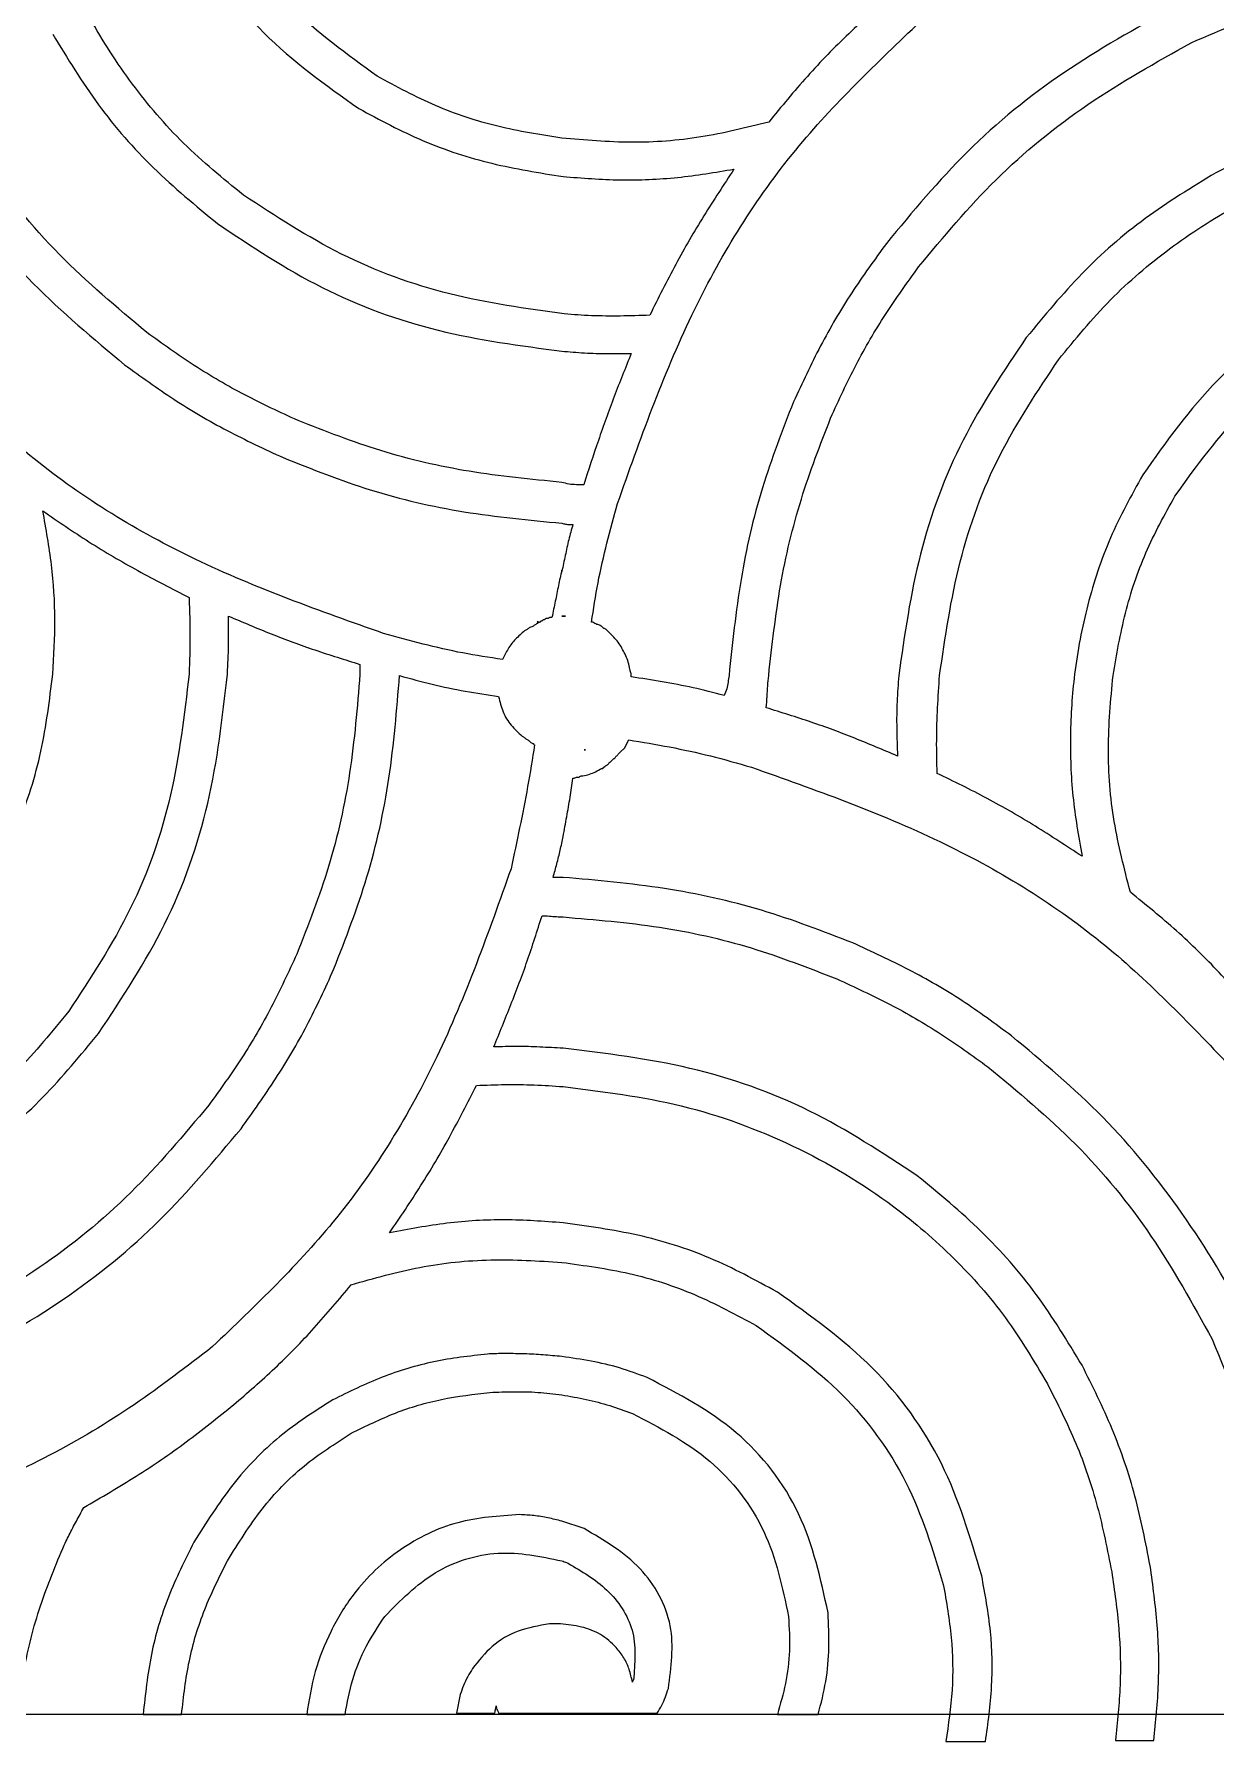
# Model space of a CAD drawing. Extents: x 0 to 371, y 0 to 260.
# Drawn here: x 44.98 to 70.22, y 0.05 to 36.57 of the extents above; entities that cross this region are included whole.
import ezdxf

# ---------------------------------------------------------------- set-up
doc = ezdxf.new("R2010")
doc.units = 0
doc.layers.add('Layer_1', color=7, linetype='CONTINUOUS')

msp = doc.modelspace()

# ---------------------------------------------------------------- linework, layer by layer
at = {"layer": 'Layer_1', "color": 7}
for points in [[(0.02646, 259.95312), (370.443122, 259.95312), (370.443122, 0.661457), (0.02646, 0.661457)], [(49.132918, 24.130001)], [(56.250313, 24.130001), (56.329894, 24.130001), (56.250313, 24.130001)], [(55.747501, 24.024065)], [(52.784374, 22.859795)], [(56.726769, 21.272295), (56.753124, 21.272295), (56.726769, 21.272295)], [(55.059688, 8.371273)], [(55.349076, 4.929623)]]:
    msp.add_lwpolyline(points, close=True, dxfattribs=at)
for points in [[(56.250313, 25.082398), (56.250313, 25.108753)], [(56.038956, 24.103646), (56.012085, 24.103646), (55.985729, 24.103646)], [(55.747501, 24.024065), (55.721146, 23.99771)], [(55.933019, 24.077291), (55.906664, 24.077291)], [(56.911771, 23.99771), (56.885416, 23.99771)], [(57.282291, 23.759481), (57.20271, 23.839063)], [(51.937914, 23.098023), (51.937914, 22.886666)], [(57.731876, 22.83344), (57.731876, 22.886666)], [(57.467293, 21.19323), (57.546874, 21.272295)], [(57.599585, 21.325521), (57.679166, 21.484168)], [(57.097289, 20.87542), (57.123644, 20.87542), (57.149999, 20.902291)], [(57.282291, 21.007712), (57.361872, 21.087293)], [(56.488541, 20.664063), (56.514896, 20.664063)], [(56.276668, 18.547396), (56.065311, 18.547396)], [(56.726769, 4.630416), (56.250313, 4.789063)], [(56.223958, 2.592815), (55.985729, 2.592815)], [(54.080936, 1.084896), (54.001354, 0.688021), (54.82146, 0.688021)], [(47.307706, 0.661666), (48.127811, 0.661666)], [(50.799999, 0.661666), (51.620104, 0.661666)], [(54.901041, 0.688021), (56.197602, 0.688021), (58.287914, 0.688021)], [(60.854166, 0.661666), (61.727497, 0.661666)], [(64.452396, 0.079273), (65.299372, 0.079273)], [(68.077497, 0.105629), (68.897602, 0.105629)]]:
    msp.add_lwpolyline(points, dxfattribs=at)
for points, knots in [([(49.450728, 33.125835), (49.01216, 33.483309), (48.141426, 34.193042), (47.048318, 35.48071), (46.180915, 36.817849), (45.535589, 38.183904), (45.073139, 39.53382), (44.887157, 40.465293), (44.794164, 40.931043)], [0, 0, 0, 0, 1.694336, 3.363942, 5.041931, 6.462934, 7.88643, 9.310004, 9.310004, 9.310004, 9.310004]), ([(47.545418, 41.036979), (47.787487, 40.219861), (48.269826, 38.591698), (49.809843, 36.475022), (51.204555, 35.48129), (51.911043, 34.977918)], [0, 0, 0, 0, 2.544261, 5.069616, 7.661989, 7.661989, 7.661989, 7.661989]), ([(52.307918, 35.665731), (51.666188, 36.129403), (50.398778, 37.04515), (48.992581, 38.972562), (48.539725, 40.453548), (48.312813, 41.195626)], [0, 0, 0, 0, 2.366487, 4.673792, 6.990994, 6.990994, 6.990994, 6.990994]), ([(69.691352, 36.380416), (70.361972, 36.667458), (71.736632, 37.255848), (73.980829, 37.739263), (75.530514, 37.82412), (76.31627, 37.867147)], [0, 0, 0, 0, 2.184858, 4.4786, 6.837881, 6.837881, 6.837881, 6.837881]), ([(63.314997, 37.411878), (63.000104, 37.13755), (62.365542, 36.584734), (61.481276, 35.6731), (60.940466, 35.016412), (60.669164, 34.686979)], [0, 0, 0, 0, 1.252549, 2.524089, 3.804093, 3.804093, 3.804093, 3.804093]), ([(69.294477, 37.12094), (68.507169, 36.683778), (66.944551, 35.816117), (64.866418, 34.123479), (63.741304, 32.767216), (63.182706, 32.093856)], [0, 0, 0, 0, 2.69884, 5.356551, 7.977118, 7.977118, 7.977118, 7.977118]), ([(45.376041, 36.565418), (45.687385, 36.052822), (46.308973, 35.029443), (47.502442, 33.666968), (48.42917, 32.901851), (48.895206, 32.517086)], [0, 0, 0, 0, 1.797007, 3.587655, 5.399073, 5.399073, 5.399073, 5.399073]), ([(57.440938, 26.537606), (57.922969, 27.898107), (58.856097, 30.531796), (60.991627, 34.050772), (62.893843, 35.868154), (63.817293, 36.75042)], [0, 0, 0, 0, 4.325799, 8.373986, 12.193383, 12.193383, 12.193383, 12.193383]), ([(63.870519, 31.591045), (64.403032, 32.231245), (65.476906, 33.522283), (67.458567, 35.130314), (68.944026, 35.961999), (69.691352, 36.380416)], [0, 0, 0, 0, 2.494116, 5.029675, 7.596818, 7.596818, 7.596818, 7.596818]), ([(47.386771, 30.189063), (46.747282, 30.726188), (45.460887, 31.806667), (43.847366, 33.78209), (43.016096, 35.26427), (42.597916, 36.009896)], [0, 0, 0, 0, 2.50184, 5.032695, 7.594725, 7.594725, 7.594725, 7.594725]), ([(41.883748, 35.613021), (42.322727, 34.825479), (43.194121, 33.262174), (44.892354, 31.19034), (46.242243, 30.060733), (46.910831, 29.501249)], [0, 0, 0, 0, 2.701851, 5.363294, 7.97507, 7.97507, 7.97507, 7.97507]), ([(56.250313, 34.342815), (55.791417, 34.415351), (54.871224, 34.560803), (53.538103, 35.002933), (52.717376, 35.445123), (52.307918, 35.665731)], [0, 0, 0, 0, 1.392508, 2.792299, 4.185934, 4.185934, 4.185934, 4.185934]), ([(74.506563, 35.057499), (74.008203, 34.962391), (73.013943, 34.772645), (71.569413, 34.290591), (70.670036, 33.831666), (70.220519, 33.602291)], [0, 0, 0, 0, 1.521205, 3.0349, 4.547437, 4.547437, 4.547437, 4.547437]), ([(51.911043, 34.977918), (52.364208, 34.734356), (53.27147, 34.246732), (54.749287, 33.76621), (55.767368, 33.603904), (56.276668, 33.52271)], [0, 0, 0, 0, 1.541296, 3.085767, 4.63181, 4.63181, 4.63181, 4.63181]), ([(60.669164, 34.686979), (60.188025, 34.566951), (59.226002, 34.326958), (57.734049, 34.216055), (56.745343, 34.300523), (56.250313, 34.342815)], [0, 0, 0, 0, 1.485912, 2.971037, 4.460237, 4.460237, 4.460237, 4.460237]), ([(66.860001, 29.60667), (67.217476, 30.045237), (67.927209, 30.91597), (69.214872, 32.009087), (70.552046, 32.876467), (71.918083, 33.521915), (73.267957, 33.984669), (74.199456, 34.170722), (74.665209, 34.263749)], [0, 0, 0, 0, 1.694336, 3.363942, 5.041931, 6.462991, 7.886567, 9.31017, 9.31017, 9.31017, 9.31017]), ([(56.276668, 33.52271), (56.683999, 33.490974), (57.498378, 33.427525), (58.723946, 33.479904), (59.527389, 33.614316), (59.928124, 33.681356)], [0, 0, 0, 0, 1.225051, 2.449256, 3.667467, 3.667467, 3.667467, 3.667467]), ([(59.928124, 33.681356), (59.710797, 33.350791), (59.273649, 32.685868), (58.668788, 31.645885), (58.309696, 30.92356), (58.128751, 30.559583)], [0, 0, 0, 0, 1.186723, 2.387057, 3.606243, 3.606243, 3.606243, 3.606243]), ([(70.220519, 33.602291), (69.707923, 33.290947), (68.684544, 32.669359), (67.322069, 31.47589), (66.556952, 30.549162), (66.172188, 30.083126)], [0, 0, 0, 0, 1.797007, 3.587655, 5.399073, 5.399073, 5.399073, 5.399073]), ([(56.303539, 30.585938), (55.482046, 30.699997), (53.8458, 30.927179), (51.505672, 31.782145), (50.133768, 32.679207), (49.450728, 33.125835)], [0, 0, 0, 0, 2.484287, 4.94819, 7.391259, 7.391259, 7.391259, 7.391259]), ([(48.895206, 32.517086), (49.623641, 32.031669), (51.086051, 31.057143), (53.602751, 30.141462), (55.363405, 29.909191), (56.250313, 29.792188)], [0, 0, 0, 0, 2.619823, 5.259568, 7.939077, 7.939077, 7.939077, 7.939077]), ([(63.182706, 32.093856), (62.931137, 31.746222), (62.421919, 31.04255), (61.757035, 29.909324), (61.385049, 29.109149), (61.198331, 28.707499)], [0, 0, 0, 0, 1.286898, 2.604908, 3.933251, 3.933251, 3.933251, 3.933251]), ([(61.992081, 28.363335), (62.167965, 28.74523), (62.517858, 29.50495), (63.147041, 30.585237), (63.63023, 31.256985), (63.870519, 31.591045)], [0, 0, 0, 0, 1.260923, 2.508409, 3.742495, 3.742495, 3.742495, 3.742495]), ([(74.718436, 31.511979), (73.899658, 31.269725), (72.268419, 30.787085), (70.145088, 29.252703), (69.158145, 27.853479), (68.659374, 27.146354)], [0, 0, 0, 0, 2.549794, 5.079918, 7.664968, 7.664968, 7.664968, 7.664968]), ([(69.347188, 26.696253), (69.810865, 27.338017), (70.726632, 28.605507), (72.653963, 30.011982), (74.134997, 30.464924), (74.877082, 30.691874)], [0, 0, 0, 0, 2.366591, 4.674042, 6.99129, 6.99129, 6.99129, 6.99129]), ([(58.128751, 30.559583), (57.918144, 30.552636), (57.502898, 30.538939), (56.893616, 30.542536), (56.496453, 30.571748), (56.303539, 30.585938)], [0, 0, 0, 0, 0.632173, 1.246434, 1.826603, 1.826603, 1.826603, 1.826603]), ([(52.44021, 23.759481), (51.079709, 24.241513), (48.44602, 25.17464), (44.927044, 27.310171), (43.109662, 29.212387), (42.227396, 30.135837)], [0, 0, 0, 0, 4.325799, 8.373986, 12.193383, 12.193383, 12.193383, 12.193383]), ([(50.614997, 28.310624), (50.233062, 28.486514), (49.473231, 28.836432), (48.392733, 29.465549), (47.720873, 29.948768), (47.386771, 30.189063)], [0, 0, 0, 0, 1.261043, 2.508744, 3.74294, 3.74294, 3.74294, 3.74294]), ([(66.172188, 30.083126), (65.693492, 29.369629), (64.730356, 27.934071), (63.818685, 25.46285), (63.571637, 23.731334), (63.447289, 22.859795)], [0, 0, 0, 0, 2.57145, 5.173763, 7.81106, 7.81106, 7.81106, 7.81106]), ([(56.250313, 29.792188), (56.411561, 29.777913), (56.737544, 29.749056), (57.232115, 29.739447), (57.564654, 29.739124), (57.731876, 29.738962)], [0, 0, 0, 0, 0.485499, 0.981492, 1.483198, 1.483198, 1.483198, 1.483198]), ([(57.731876, 29.738962), (57.608567, 29.43359), (57.361255, 28.821131), (57.026287, 27.884688), (56.820338, 27.252406), (56.71695, 26.934997)], [0, 0, 0, 0, 0.987907, 1.981362, 2.982816, 2.982816, 2.982816, 2.982816]), ([(64.320104, 22.859795), (64.438931, 23.675882), (64.674381, 25.292919), (65.519018, 27.601838), (66.41478, 28.941043), (66.860001, 29.60667)], [0, 0, 0, 0, 2.47089, 4.895949, 7.292382, 7.292382, 7.292382, 7.292382]), ([(46.910831, 29.501249), (47.258465, 29.249681), (47.962137, 28.740463), (49.095363, 28.075578), (49.895538, 27.703593), (50.297188, 27.516874)], [0, 0, 0, 0, 1.286898, 2.604908, 3.933251, 3.933251, 3.933251, 3.933251]), ([(61.198331, 28.707499), (60.962723, 28.099225), (60.484925, 26.865684), (60.035224, 24.897503), (59.893863, 23.545376), (59.822188, 22.859795)], [0, 0, 0, 0, 1.955124, 3.964862, 6.031996, 6.031996, 6.031996, 6.031996]), ([(56.250313, 26.987708), (55.588928, 27.052356), (54.283161, 27.17999), (52.38641, 27.617488), (51.199121, 28.082062), (50.614997, 28.310624)], [0, 0, 0, 0, 1.992577, 3.933933, 5.813998, 5.813998, 5.813998, 5.813998]), ([(60.669164, 22.859795), (60.740881, 23.503917), (60.882595, 24.776716), (61.321265, 26.626763), (61.770673, 27.790167), (61.992081, 28.363335)], [0, 0, 0, 0, 1.943386, 3.84017, 5.682105, 5.682105, 5.682105, 5.682105]), ([(50.297188, 27.516874), (50.912181, 27.272205), (52.164696, 26.773902), (54.170163, 26.312638), (55.551583, 26.180973), (56.250313, 26.114376)], [0, 0, 0, 0, 1.983662, 4.039989, 6.144625, 6.144625, 6.144625, 6.144625]), ([(68.659374, 27.146354), (68.415285, 26.704477), (67.927801, 25.821979), (67.455654, 24.378552), (67.183776, 22.958975), (67.094443, 21.585465), (67.138645, 20.279629), (67.288171, 19.424069), (67.362813, 18.996982)], [0, 0, 0, 0, 1.511541, 3.018784, 4.532059, 5.837462, 7.141022, 8.440365, 8.440365, 8.440365, 8.440365]), ([(56.71695, 26.934997), (56.665131, 26.935166), (56.561278, 26.935503), (56.40374, 26.946069), (56.301843, 26.973723), (56.250313, 26.987708)], [0, 0, 0, 0, 0.155546, 0.311738, 0.471538, 0.471538, 0.471538, 0.471538]), ([(68.024271, 22.859795), (68.101969, 23.307378), (68.257294, 24.202127), (68.690765, 25.501682), (69.128353, 26.298013), (69.347188, 26.696253)], [0, 0, 0, 0, 1.361992, 2.72271, 4.08394, 4.08394, 4.08394, 4.08394]), ([(45.376041, 22.886666), (45.398993, 23.276509), (45.444923, 24.056642), (45.37076, 25.228106), (45.23293, 25.995911), (45.164168, 26.37896)], [0, 0, 0, 0, 1.170859, 2.343057, 3.510053, 3.510053, 3.510053, 3.510053]), ([(45.164168, 26.37896), (45.490096, 26.153992), (46.148742, 25.699371), (47.195866, 25.088176), (47.92085, 24.715045), (48.286458, 24.526876)], [0, 0, 0, 0, 1.187757, 2.400252, 3.633774, 3.633774, 3.633774, 3.633774]), ([(56.885416, 23.99771), (56.927705, 24.280616), (57.012779, 24.849747), (57.209874, 25.695219), (57.363668, 26.255903), (57.440938, 26.537606)], [0, 0, 0, 0, 0.857836, 1.725739, 2.602112, 2.602112, 2.602112, 2.602112]), ([(56.250313, 26.114376), (56.27662, 26.107269), (56.328644, 26.093215), (56.409079, 26.088168), (56.462088, 26.08807), (56.488541, 26.088021)], [0, 0, 0, 0, 0.081549, 0.161265, 0.240673, 0.240673, 0.240673, 0.240673]), ([(56.488541, 26.088021), (56.456495, 25.97997), (56.391721, 25.761566), (56.324449, 25.42331), (56.275159, 25.196654), (56.250313, 25.082398)], [0, 0, 0, 0, 0.337921, 0.683047, 1.033869, 1.033869, 1.033869, 1.033869]), ([(56.250313, 25.108753), (56.225379, 25.000499), (56.174747, 24.780669), (56.112702, 24.443885), (56.063703, 24.217821), (56.038956, 24.103646)], [0, 0, 0, 0, 0.333227, 0.676674, 1.027139, 1.027139, 1.027139, 1.027139]), ([(48.286458, 24.526876), (48.293503, 24.342044), (48.307515, 23.974447), (48.307782, 23.42733), (48.293516, 23.065619), (48.286458, 22.886666)], [0, 0, 0, 0, 0.554872, 1.103538, 1.64078, 1.64078, 1.64078, 1.64078]), ([(49.106563, 22.886666), (49.113685, 23.021521), (49.12813, 23.295008), (49.132715, 23.70967), (49.13285, 23.989239), (49.132918, 24.130001)], [0, 0, 0, 0, 0.405088, 0.821518, 1.243819, 1.243819, 1.243819, 1.243819]), ([(49.132918, 24.130001), (49.435049, 24.001058), (50.042099, 23.741982), (50.977924, 23.396788), (51.616197, 23.198147), (51.937914, 23.098023)], [0, 0, 0, 0, 0.985399, 1.979893, 2.990599, 2.990599, 2.990599, 2.990599]), ([(55.985729, 24.103646), (55.979654, 24.096986), (55.97015, 24.086565), (55.95151, 24.076291), (55.939675, 24.076931), (55.933019, 24.077291)], [0, 0, 0, 0, 0.026976, 0.042203, 0.061771, 0.061771, 0.061771, 0.061771]), ([(54.980622, 23.20396), (54.697673, 23.246252), (54.128417, 23.331337), (53.282766, 23.5284), (52.721957, 23.682209), (52.44021, 23.759481)], [0, 0, 0, 0, 0.857968, 1.726114, 2.602615, 2.602615, 2.602615, 2.602615]), ([(55.456563, 23.812708), (55.389688, 23.756501), (55.256558, 23.644608), (55.096706, 23.436298), (55.01934, 23.281452), (54.980622, 23.20396)], [0, 0, 0, 0, 0.261539, 0.520655, 0.780236, 0.780236, 0.780236, 0.780236]), ([(55.906664, 24.077291), (55.900479, 24.070733), (55.890752, 24.060417), (55.872471, 24.048776), (55.84909, 24.054919), (55.837874, 24.032887), (55.820044, 24.022087), (55.795892, 24.030336), (55.798261, 24.003982), (55.783569, 23.998677), (55.769886, 23.997369), (55.753741, 23.993441), (55.741916, 23.975126), (55.715616, 23.973042), (55.697247, 23.949607), (55.666371, 23.939135), (55.641271, 23.916018), (55.608665, 23.896189), (55.569538, 23.887391), (55.537041, 23.867379), (55.511523, 23.844815), (55.481278, 23.833191), (55.465067, 23.819756), (55.456563, 23.812708)], [0, 0, 0, 0, 0.027165, 0.042726, 0.062435, 0.08941, 0.104638, 0.124206, 0.144014, 0.158415, 0.165314, 0.186146, 0.204944, 0.225775, 0.258685, 0.288426, 0.321336, 0.359986, 0.40153, 0.44018, 0.473118, 0.502965, 0.535902, 0.535902, 0.535902, 0.535902]), ([(55.721146, 23.99771), (55.727722, 23.996751), (55.7377, 23.995296), (55.749915, 24.007511), (55.74846, 24.017489), (55.747501, 24.024065)], [0, 0, 0, 0, 0.018616, 0.028247, 0.046864, 0.046864, 0.046864, 0.046864]), ([(57.044063, 23.944999), (57.02837, 23.946502), (56.997673, 23.94944), (56.955464, 23.973842), (56.927108, 23.989332), (56.911771, 23.99771)], [0, 0, 0, 0, 0.046711, 0.09137, 0.143979, 0.143979, 0.143979, 0.143979]), ([(57.20271, 23.839063), (57.200138, 23.841351), (57.191791, 23.848779), (57.175575, 23.861418), (57.143961, 23.862333), (57.123027, 23.895444), (57.086924, 23.920846), (57.059288, 23.93642), (57.044063, 23.944999)], [0, 0, 0, 0, 0.010359, 0.033624, 0.059951, 0.098124, 0.14077, 0.193089, 0.193089, 0.193089, 0.193089]), ([(57.546874, 23.415833), (57.525688, 23.458384), (57.482809, 23.544504), (57.386388, 23.654839), (57.317264, 23.724325), (57.282291, 23.759481)], [0, 0, 0, 0, 0.142034, 0.287469, 0.436404, 0.436404, 0.436404, 0.436404]), ([(57.731876, 22.886666), (57.729981, 22.897837), (57.725794, 22.922521), (57.711574, 22.956225), (57.699022, 23.032073), (57.67425, 23.142094), (57.620549, 23.284698), (57.571533, 23.371943), (57.546874, 23.415833)], [0, 0, 0, 0, 0.033906, 0.074918, 0.108824, 0.263901, 0.412943, 0.563821, 0.563821, 0.563821, 0.563821]), ([(43.894478, 18.176876), (44.15368, 18.664975), (44.672083, 19.641169), (45.170919, 21.236172), (45.307553, 22.335588), (45.376041, 22.886666)], [0, 0, 0, 0, 1.655747, 3.311482, 4.975489, 4.975489, 4.975489, 4.975489]), ([(48.286458, 22.886666), (48.186652, 22.021898), (47.988172, 20.302165), (47.128732, 17.836161), (46.188156, 16.402806), (45.720206, 15.68969)], [0, 0, 0, 0, 2.60739, 5.185225, 7.737564, 7.737564, 7.737564, 7.737564]), ([(46.354793, 15.213749), (46.856193, 15.972695), (47.863982, 17.498138), (48.793558, 20.126031), (49.001775, 21.962465), (49.106563, 22.886666)], [0, 0, 0, 0, 2.722229, 5.471544, 8.256933, 8.256933, 8.256933, 8.256933]), ([(51.937914, 22.886666), (51.880405, 22.183771), (51.767059, 20.798417), (51.323506, 18.7829), (50.830815, 17.52586), (50.588126, 16.90667)], [0, 0, 0, 0, 2.114592, 4.167705, 6.160756, 6.160756, 6.160756, 6.160756]), ([(51.381876, 16.589376), (51.633504, 17.23944), (52.145228, 18.561444), (52.607032, 20.674103), (52.724825, 22.125865), (52.784374, 22.859795)], [0, 0, 0, 0, 2.089101, 4.248504, 6.456336, 6.456336, 6.456336, 6.456336]), ([(52.784374, 22.859795), (53.015537, 22.794382), (53.47848, 22.663381), (54.187005, 22.521678), (54.662979, 22.447373), (54.901041, 22.41021)], [0, 0, 0, 0, 0.720478, 1.442882, 2.165737, 2.165737, 2.165737, 2.165737]), ([(59.716251, 22.436565), (59.496355, 22.4931), (59.058985, 22.605547), (58.394677, 22.726836), (57.952471, 22.79796), (57.731876, 22.83344)], [0, 0, 0, 0, 0.680934, 1.354363, 2.024705, 2.024705, 2.024705, 2.024705]), ([(59.822188, 22.859795), (59.814814, 22.813523), (59.799711, 22.718752), (59.780159, 22.572618), (59.737684, 22.482192), (59.716251, 22.436565)], [0, 0, 0, 0, 0.140789, 0.288353, 0.43865, 0.43865, 0.43865, 0.43865]), ([(60.615938, 22.171981), (60.623149, 22.250974), (60.63738, 22.406866), (60.647105, 22.636725), (60.661934, 22.786685), (60.669164, 22.859795)], [0, 0, 0, 0, 0.237934, 0.469565, 0.689925, 0.689925, 0.689925, 0.689925]), ([(63.447289, 22.859795), (63.433062, 22.674038), (63.404339, 22.298993), (63.399789, 21.724835), (63.413449, 21.33758), (63.420418, 21.140003)], [0, 0, 0, 0, 0.558769, 1.128157, 1.721251, 1.721251, 1.721251, 1.721251]), ([(64.267394, 20.769999), (64.261996, 21.00547), (64.251288, 21.472529), (64.272546, 22.169708), (64.304288, 22.630289), (64.320104, 22.859795)], [0, 0, 0, 0, 0.706497, 1.401348, 2.091483, 2.091483, 2.091483, 2.091483]), ([(68.394791, 18.229587), (68.266013, 18.730686), (68.00781, 19.735406), (67.881411, 21.299798), (67.976552, 22.338715), (68.024271, 22.859795)], [0, 0, 0, 0, 1.550462, 3.108724, 4.676749, 4.676749, 4.676749, 4.676749]), ([(54.901041, 22.41021), (54.926977, 22.299742), (54.97831, 22.081101), (55.15668, 21.789293), (55.321231, 21.639141), (55.403852, 21.563749)], [0, 0, 0, 0, 0.338897, 0.670753, 1.005416, 1.005416, 1.005416, 1.005416]), ([(63.420418, 21.140003), (63.11833, 21.268942), (62.5114, 21.527996), (61.575766, 21.87324), (60.937612, 22.071862), (60.615938, 22.171981)], [0, 0, 0, 0, 0.985276, 1.979536, 2.990115, 2.990115, 2.990115, 2.990115]), ([(55.403852, 21.563749), (55.421837, 21.553143), (55.45876, 21.531367), (55.507003, 21.489422), (55.557396, 21.465178), (55.588589, 21.433643), (55.609277, 21.407886), (55.642923, 21.412747), (55.642575, 21.394923), (55.649747, 21.381806), (55.661583, 21.379542), (55.668436, 21.378231)], [0, 0, 0, 0, 0.062524, 0.128366, 0.19089, 0.227716, 0.260811, 0.28848, 0.295379, 0.309781, 0.329588, 0.329588, 0.329588, 0.329588]), ([(55.668436, 21.378231), (55.62105, 21.080638), (55.526666, 20.487887), (55.350801, 19.607251), (55.227271, 19.023642), (55.165624, 18.732398)], [0, 0, 0, 0, 0.903942, 1.80049, 2.693602, 2.693602, 2.693602, 2.693602]), ([(57.361872, 21.087293), (57.368975, 21.089157), (57.384106, 21.093128), (57.396345, 21.117024), (57.408674, 21.141916), (57.437582, 21.145082), (57.447993, 21.171428), (57.460264, 21.185289), (57.467293, 21.19323)], [0, 0, 0, 0, 0.021039, 0.044824, 0.076893, 0.097982, 0.121971, 0.154147, 0.154147, 0.154147, 0.154147]), ([(57.546874, 21.272295), (57.554884, 21.279263), (57.568856, 21.291417), (57.593944, 21.303023), (57.597783, 21.318335), (57.599585, 21.325521)], [0, 0, 0, 0, 0.032151, 0.056079, 0.077242, 0.077242, 0.077242, 0.077242]), ([(57.679166, 21.484168), (57.970664, 21.436408), (58.556271, 21.34046), (59.431525, 21.149585), (60.008401, 20.985065), (60.298644, 20.902291)], [0, 0, 0, 0, 0.886088, 1.780116, 2.6854, 2.6854, 2.6854, 2.6854]), ([(56.514896, 20.664063), (56.525708, 20.671018), (56.5478, 20.685231), (56.584761, 20.691965), (56.622612, 20.684266), (56.644292, 20.711723), (56.673723, 20.716607), (56.740879, 20.715894), (56.842046, 20.749628), (56.974646, 20.802712), (57.055667, 20.850744), (57.097289, 20.87542)], [0, 0, 0, 0, 0.038178, 0.078011, 0.11137, 0.143751, 0.171168, 0.197697, 0.345998, 0.48302, 0.627776, 0.627776, 0.627776, 0.627776]), ([(57.149999, 20.902291), (57.16112, 20.911221), (57.184601, 20.930074), (57.21908, 20.955159), (57.257676, 20.971189), (57.258939, 21.000522), (57.273024, 21.006775), (57.280024, 21.007482), (57.282291, 21.007712)], [0, 0, 0, 0, 0.042517, 0.089766, 0.132283, 0.152091, 0.166492, 0.173391, 0.173391, 0.173391, 0.173391]), ([(60.298644, 20.902291), (61.659152, 20.420225), (64.292884, 19.48702), (67.81179, 17.351202), (69.629187, 15.448905), (70.511457, 14.52542)], [0, 0, 0, 0, 4.325848, 8.374167, 12.193656, 12.193656, 12.193656, 12.193656]), ([(56.065311, 18.547396), (56.091679, 18.644309), (56.14428, 18.837633), (56.218187, 19.127881), (56.286259, 19.463343), (56.354836, 19.840395), (56.429387, 20.254422), (56.469038, 20.529008), (56.488541, 20.664063)], [0, 0, 0, 0, 0.301317, 0.601076, 0.898296, 1.327952, 1.750856, 2.160193, 2.160193, 2.160193, 2.160193]), ([(67.362813, 18.996982), (67.032608, 19.214047), (66.370631, 19.649209), (65.340197, 20.247142), (64.625311, 20.595559), (64.267394, 20.769999)], [0, 0, 0, 0, 1.185405, 2.376435, 3.570634, 3.570634, 3.570634, 3.570634]), ([(55.165624, 18.732398), (54.683593, 17.371898), (53.750465, 14.738208), (51.614935, 11.219233), (49.712719, 9.401851), (48.789269, 8.519585)], [0, 0, 0, 0, 4.325799, 8.373986, 12.193383, 12.193383, 12.193383, 12.193383]), ([(62.468021, 17.144898), (61.822795, 17.394631), (60.51574, 17.900522), (58.429108, 18.35431), (56.999718, 18.482534), (56.276668, 18.547396)], [0, 0, 0, 0, 2.073356, 4.200062, 6.377077, 6.377077, 6.377077, 6.377077]), ([(71.120205, 15.583753), (70.847665, 15.898463), (70.298483, 16.532617), (69.391565, 17.422713), (68.728915, 17.959118), (68.394791, 18.229587)], [0, 0, 0, 0, 1.248722, 2.516229, 3.805333, 3.805333, 3.805333, 3.805333]), ([(54.795104, 14.922295), (54.918776, 15.224969), (55.168086, 15.835133), (55.523482, 16.766735), (55.725347, 17.405413), (55.827083, 17.727291)], [0, 0, 0, 0, 0.980933, 1.977476, 2.989993, 2.989993, 2.989993, 2.989993]), ([(55.827083, 17.727291), (55.879701, 17.725684), (55.983096, 17.722526), (56.132453, 17.705914), (56.229939, 17.7022), (56.276668, 17.70042)], [0, 0, 0, 0, 0.15787, 0.310212, 0.450463, 0.450463, 0.450463, 0.450463]), ([(56.276668, 17.70042), (56.964194, 17.642827), (58.320531, 17.529209), (60.29069, 17.093029), (61.520294, 16.613222), (62.124372, 16.377503)], [0, 0, 0, 0, 2.068676, 4.081042, 6.024413, 6.024413, 6.024413, 6.024413]), ([(50.588126, 16.90667), (50.412242, 16.524775), (50.062349, 15.765055), (49.433166, 14.684767), (48.949977, 14.01302), (48.709688, 13.67896)], [0, 0, 0, 0, 1.260923, 2.508409, 3.742495, 3.742495, 3.742495, 3.742495]), ([(65.854894, 15.160523), (65.50797, 15.417133), (64.808363, 15.93461), (63.669229, 16.591327), (62.869499, 16.959879), (62.468021, 17.144898)], [0, 0, 0, 0, 1.293785, 2.609043, 3.934954, 3.934954, 3.934954, 3.934954]), ([(49.397501, 13.176148), (49.648557, 13.528406), (50.154846, 14.238781), (50.826478, 15.37694), (51.195776, 16.18312), (51.381876, 16.589376)], [0, 0, 0, 0, 1.297443, 2.616471, 3.956386, 3.956386, 3.956386, 3.956386]), ([(62.124372, 16.377503), (62.506267, 16.201619), (63.265988, 15.851726), (64.346275, 15.222543), (65.018022, 14.739354), (65.352083, 14.499065)], [0, 0, 0, 0, 1.260923, 2.508409, 3.742495, 3.742495, 3.742495, 3.742495]), ([(45.720206, 15.68969), (45.362288, 15.251925), (44.651675, 14.382784), (43.370545, 13.277839), (42.415284, 12.698932), (41.936458, 12.408753)], [0, 0, 0, 0, 1.694336, 3.363942, 5.041931, 5.041931, 5.041931, 5.041931]), ([(42.306978, 11.694585), (42.819536, 12.005923), (43.842817, 12.627484), (45.205052, 13.821032), (45.970068, 14.747721), (46.354793, 15.213749)], [0, 0, 0, 0, 1.796894, 3.587356, 5.398685, 5.398685, 5.398685, 5.398685]), ([(72.363541, 0.105629), (72.409627, 1.158066), (72.500753, 3.239032), (71.998069, 6.275421), (70.999426, 9.022828), (69.551181, 11.389416), (67.878334, 13.473907), (66.525125, 14.601859), (65.854894, 15.160523)], [0, 0, 0, 0, 3.153614, 6.235583, 9.164242, 11.866093, 14.527536, 17.139312, 17.139312, 17.139312, 17.139312]), ([(56.276668, 14.89594), (56.111432, 14.90461), (55.783071, 14.921839), (55.288959, 14.938602), (54.960373, 14.927752), (54.795104, 14.922295)], [0, 0, 0, 0, 0.496426, 0.986509, 1.482449, 1.482449, 1.482449, 1.482449]), ([(63.844164, 12.171041), (63.093867, 12.663745), (61.585549, 13.654224), (58.99385, 14.565816), (57.185579, 14.785512), (56.276668, 14.89594)], [0, 0, 0, 0, 2.686122, 5.399896, 8.142489, 8.142489, 8.142489, 8.142489]), ([(65.352083, 14.499065), (65.993893, 13.966423), (67.287972, 12.892459), (68.904177, 10.915785), (69.727504, 9.426218), (70.140938, 8.678232)], [0, 0, 0, 0, 2.498415, 5.037545, 7.598602, 7.598602, 7.598602, 7.598602]), ([(52.572501, 10.953545), (52.796939, 11.284054), (53.248618, 11.949199), (53.866655, 13.001007), (54.237026, 13.732007), (54.424585, 14.10219)], [0, 0, 0, 0, 1.19833, 2.411627, 3.656413, 3.656413, 3.656413, 3.656413]), ([(54.424585, 14.10219), (54.629679, 14.109172), (55.041763, 14.123202), (55.659939, 14.118444), (56.07163, 14.090001), (56.276668, 14.075835)], [0, 0, 0, 0, 0.615627, 1.236946, 1.853412, 1.853412, 1.853412, 1.853412]), ([(56.276668, 14.075835), (57.125444, 13.970517), (58.814906, 13.760886), (61.214264, 12.876472), (63.16007, 11.720606), (64.646561, 10.432122), (65.767716, 9.166981), (66.337534, 8.206043), (66.622289, 7.725835)], [0, 0, 0, 0, 2.558849, 5.093307, 7.607161, 9.305942, 10.979399, 12.651044, 12.651044, 12.651044, 12.651044]), ([(48.709688, 13.67896), (48.172563, 13.039471), (47.092084, 11.753076), (45.116661, 10.139555), (43.634481, 9.308284), (42.888855, 8.890105)], [0, 0, 0, 0, 2.50184, 5.032695, 7.594725, 7.594725, 7.594725, 7.594725]), ([(43.28573, 8.149065), (44.073271, 8.588045), (45.636577, 9.459439), (47.708411, 11.157672), (48.838018, 12.507561), (49.397501, 13.176148)], [0, 0, 0, 0, 2.701851, 5.363294, 7.97507, 7.97507, 7.97507, 7.97507]), ([(67.362813, 8.12271), (67.051507, 8.635299), (66.430012, 9.658638), (65.236802, 11.021191), (64.310163, 11.786283), (63.844164, 12.171041)], [0, 0, 0, 0, 1.796934, 3.587419, 5.398736, 5.398736, 5.398736, 5.398736]), ([(56.276668, 11.165418), (55.862752, 11.195503), (55.036692, 11.255543), (53.792753, 11.180766), (52.979541, 11.029339), (52.572501, 10.953545)], [0, 0, 0, 0, 1.244141, 2.482953, 3.724407, 3.724407, 3.724407, 3.724407]), ([(60.854166, 9.683855), (60.38167, 9.941591), (59.435577, 10.457663), (57.881434, 10.943283), (56.812113, 11.091301), (56.276668, 11.165418)], [0, 0, 0, 0, 1.611896, 3.227549, 4.84795, 4.84795, 4.84795, 4.84795]), ([(51.752396, 9.842501), (52.237869, 9.980169), (53.211791, 10.256347), (54.731475, 10.413967), (55.744202, 10.350617), (56.250313, 10.318958)], [0, 0, 0, 0, 1.512074, 3.033414, 4.553238, 4.553238, 4.553238, 4.553238]), ([(56.250313, 10.318958), (56.733493, 10.253651), (57.70127, 10.122847), (59.10865, 9.670837), (59.971684, 9.203557), (60.404581, 8.96917)], [0, 0, 0, 0, 1.461122, 2.926524, 4.401329, 4.401329, 4.401329, 4.401329]), ([(49.238855, 7.27625), (49.536314, 7.533069), (50.137025, 8.05171), (50.974662, 8.912446), (51.492013, 9.531121), (51.752396, 9.842501)], [0, 0, 0, 0, 1.178583, 2.380117, 3.597619, 3.597619, 3.597619, 3.597619]), ([(65.219791, 3.624793), (64.977722, 4.441911), (64.495382, 6.070075), (62.955366, 8.18675), (61.560654, 9.180482), (60.854166, 9.683855)], [0, 0, 0, 0, 2.544261, 5.069616, 7.661989, 7.661989, 7.661989, 7.661989]), ([(60.404581, 8.96917), (61.046303, 8.505541), (62.313668, 7.5899), (63.719944, 5.662715), (64.17278, 4.18183), (64.399686, 3.439791)], [0, 0, 0, 0, 2.366403, 4.673507, 6.990583, 6.990583, 6.990583, 6.990583]), ([(48.789269, 8.519585), (48.238426, 8.094172), (47.132431, 7.240021), (45.313705, 6.154557), (44.018806, 5.58122), (43.365311, 5.291875)], [0, 0, 0, 0, 2.086879, 4.19008, 6.332929, 6.332929, 6.332929, 6.332929]), ([(70.140938, 8.678232), (70.499082, 7.811313), (71.234147, 6.032029), (71.679079, 3.105064), (71.588994, 1.113049), (71.543436, 0.105629)], [0, 0, 0, 0, 2.806753, 5.760647, 8.78302, 8.78302, 8.78302, 8.78302]), ([(54.662813, 8.360938), (54.278946, 8.317182), (53.512778, 8.229848), (52.397306, 7.892438), (51.703759, 7.552405), (51.355521, 7.38167)], [0, 0, 0, 0, 1.157468, 2.310219, 3.472746, 3.472746, 3.472746, 3.472746]), ([(55.059688, 8.371273), (55.015589, 8.370941), (54.927379, 8.370278), (54.795064, 8.366893), (54.706904, 8.362923), (54.662813, 8.360938)], [0, 0, 0, 0, 0.132299, 0.264635, 0.397042, 0.397042, 0.397042, 0.397042]), ([(56.250313, 8.307712), (56.118087, 8.319936), (55.853925, 8.344358), (55.456834, 8.367325), (55.192009, 8.369957), (55.059688, 8.371273)], [0, 0, 0, 0, 0.398362, 0.79585, 1.192789, 1.192789, 1.192789, 1.192789]), ([(58.076041, 7.858127), (57.880384, 7.930549), (57.488932, 8.075446), (56.875268, 8.218282), (56.459526, 8.277774), (56.250313, 8.307712)], [0, 0, 0, 0, 0.625397, 1.251236, 1.885208, 1.885208, 1.885208, 1.885208]), ([(68.818021, 3.836666), (68.721259, 4.335219), (68.528171, 5.330077), (68.036266, 6.769939), (67.586896, 7.672591), (67.362813, 8.12271)], [0, 0, 0, 0, 1.522447, 3.038028, 4.545521, 4.545521, 4.545521, 4.545521]), ([(61.938854, 2.831043), (61.780449, 3.555547), (61.465235, 4.997246), (60.057955, 6.82199), (58.74192, 7.510008), (58.076041, 7.858127)], [0, 0, 0, 0, 2.206856, 4.391448, 6.628866, 6.628866, 6.628866, 6.628866]), ([(66.622289, 7.725835), (66.835767, 7.304529), (67.263062, 6.461252), (67.719856, 5.10721), (67.904859, 4.173854), (67.997916, 3.704375)], [0, 0, 0, 0, 1.415694, 2.833622, 4.268676, 4.268676, 4.268676, 4.268676]), ([(51.355521, 7.38167), (50.967177, 7.13288), (50.176651, 6.626437), (49.172715, 5.583205), (48.655798, 4.758966), (48.392394, 4.338962)], [0, 0, 0, 0, 1.380369, 2.809918, 4.295238, 4.295238, 4.295238, 4.295238]), ([(51.752396, 6.667502), (52.063403, 6.82068), (52.682165, 7.125435), (53.683214, 7.421286), (54.370027, 7.500783), (54.716039, 7.540833)], [0, 0, 0, 0, 1.038912, 2.066965, 3.110732, 3.110732, 3.110732, 3.110732]), ([(54.716039, 7.540833), (54.885802, 7.547717), (55.227247, 7.561562), (55.740559, 7.551672), (56.08073, 7.508919), (56.250313, 7.487607)], [0, 0, 0, 0, 0.509726, 1.025211, 1.537655, 1.537655, 1.537655, 1.537655]), ([(56.250313, 7.487607), (56.424285, 7.457787), (56.769133, 7.398677), (57.273937, 7.26646), (57.597843, 7.149054), (57.758747, 7.090732)], [0, 0, 0, 0, 0.529393, 1.04936, 1.562634, 1.562634, 1.562634, 1.562634]), ([(46.037499, 5.080002), (46.412945, 5.298613), (47.162487, 5.73505), (48.233317, 6.467688), (48.904772, 7.007611), (49.238855, 7.27625)], [0, 0, 0, 0, 1.303127, 2.60157, 3.887345, 3.887345, 3.887345, 3.887345]), ([(57.758747, 7.090732), (58.339597, 6.788862), (59.481941, 6.195181), (60.700276, 4.617978), (60.961461, 3.374715), (61.092394, 2.751462)], [0, 0, 0, 0, 1.9493, 3.833641, 5.727841, 5.727841, 5.727841, 5.727841]), ([(49.106563, 3.942087), (49.34194, 4.319917), (49.80322, 5.06037), (50.699415, 5.995978), (51.406221, 6.446734), (51.752396, 6.667502)], [0, 0, 0, 0, 1.333712, 2.613745, 3.842465, 3.842465, 3.842465, 3.842465]), ([(45.587914, 4.20667), (45.633889, 4.304058), (45.726592, 4.50043), (45.879613, 4.790051), (45.984725, 4.983084), (46.037499, 5.080002)], [0, 0, 0, 0, 0.323045, 0.65138, 0.982455, 0.982455, 0.982455, 0.982455]), ([(55.349076, 4.929623), (54.90222, 4.900429), (54.000673, 4.841529), (52.755955, 4.227688), (51.855739, 3.377787), (51.299009, 2.449387), (50.951242, 1.581712), (50.850452, 0.968581), (50.799999, 0.661666)], [0, 0, 0, 0, 1.332637, 2.688641, 4.064217, 4.989741, 5.918315, 6.849011, 6.849011, 6.849011, 6.849011]), ([(56.250313, 4.789063), (56.152099, 4.814621), (55.955611, 4.865753), (55.653747, 4.912208), (55.450726, 4.923813), (55.349076, 4.929623)], [0, 0, 0, 0, 0.304327, 0.608842, 0.914194, 0.914194, 0.914194, 0.914194]), ([(58.525626, 1.217188), (58.587282, 1.668175), (58.712234, 2.582138), (57.981619, 3.895574), (57.154701, 4.379819), (56.726769, 4.630416)], [0, 0, 0, 0, 1.338219, 2.712015, 4.185475, 4.185475, 4.185475, 4.185475]), ([(44.582291, 0.052918), (44.625804, 0.538924), (44.711822, 1.499677), (45.049264, 2.899175), (45.409384, 3.773314), (45.587914, 4.20667)], [0, 0, 0, 0, 1.462718, 2.89155, 4.29631, 4.29631, 4.29631, 4.29631]), ([(48.392394, 4.338962), (48.198683, 3.953805), (47.812707, 3.186367), (47.444014, 1.942671), (47.353218, 1.089388), (47.307706, 0.661666)], [0, 0, 0, 0, 1.291878, 2.574107, 3.862849, 3.862849, 3.862849, 3.862849]), ([(52.467081, 2.751462), (52.803433, 3.093836), (53.470659, 3.773008), (54.880542, 4.225213), (55.797165, 4.035751), (56.250313, 3.942087)], [0, 0, 0, 0, 1.427091, 2.83094, 4.203511, 4.203511, 4.203511, 4.203511]), ([(48.127811, 0.661666), (48.171484, 1.045154), (48.258436, 1.808661), (48.593658, 2.916416), (48.935617, 3.600242), (49.106563, 3.942087)], [0, 0, 0, 0, 1.156373, 2.302292, 3.447757, 3.447757, 3.447757, 3.447757]), ([(56.250313, 3.942087), (56.267372, 3.934901), (56.299196, 3.921496), (56.346803, 3.912653), (56.371474, 3.896613), (56.382604, 3.889377)], [0, 0, 0, 0, 0.055493, 0.103521, 0.142997, 0.142997, 0.142997, 0.142997]), ([(56.382604, 3.889377), (56.67333, 3.71955), (57.256102, 3.379127), (57.869222, 2.476914), (57.813331, 1.780356), (57.785102, 1.428545)], [0, 0, 0, 0, 1.007196, 2.018965, 3.051465, 3.051465, 3.051465, 3.051465]), ([(67.997916, 3.704375), (68.056057, 3.300184), (68.171363, 2.498601), (68.199893, 1.290651), (68.118068, 0.498432), (68.077497, 0.105629)], [0, 0, 0, 0, 1.224451, 2.428307, 3.612237, 3.612237, 3.612237, 3.612237]), ([(68.897602, 0.105629), (68.938156, 0.509886), (69.020322, 1.328951), (68.991145, 2.580687), (68.876125, 3.415131), (68.818021, 3.836666)], [0, 0, 0, 0, 1.218116, 2.468018, 3.74403, 3.74403, 3.74403, 3.74403]), ([(64.399686, 3.439791), (64.464793, 3.062441), (64.593665, 2.31552), (64.617609, 1.182166), (64.507208, 0.445176), (64.452396, 0.079273)], [0, 0, 0, 0, 1.147973, 2.27228, 3.380877, 3.380877, 3.380877, 3.380877]), ([(65.299372, 0.079273), (65.354116, 0.469016), (65.463818, 1.250035), (65.435487, 2.445915), (65.292088, 3.229657), (65.219791, 3.624793)], [0, 0, 0, 0, 1.179469, 2.363582, 3.567593, 3.567593, 3.567593, 3.567593]), ([(51.620104, 0.661666), (51.667357, 0.912955), (51.761246, 1.41226), (52.048749, 2.121885), (52.327753, 2.541777), (52.467081, 2.751462)], [0, 0, 0, 0, 0.76594, 1.521905, 2.27599, 2.27599, 2.27599, 2.27599]), ([(55.985729, 2.592815), (55.759528, 2.55606), (55.319934, 2.484632), (54.74031, 2.142235), (54.476097, 1.806395), (54.345519, 1.640418)], [0, 0, 0, 0, 0.68361, 1.328513, 1.958661, 1.958661, 1.958661, 1.958661]), ([(57.414583, 2.090004), (57.30747, 2.19084), (57.092884, 2.392852), (56.666771, 2.545644), (56.372665, 2.576974), (56.223958, 2.592815)], [0, 0, 0, 0, 0.437287, 0.876048, 1.324793, 1.324793, 1.324793, 1.324793]), ([(61.092394, 2.751462), (61.106842, 2.508117), (61.135252, 2.029628), (61.047181, 1.324416), (60.917764, 0.880042), (60.854166, 0.661666)], [0, 0, 0, 0, 0.730236, 1.435869, 2.117698, 2.117698, 2.117698, 2.117698]), ([(61.727497, 0.661666), (61.787647, 0.894908), (61.908646, 1.364106), (61.970214, 2.095466), (61.94935, 2.584858), (61.938854, 2.831043)], [0, 0, 0, 0, 0.721646, 1.451695, 2.190683, 2.190683, 2.190683, 2.190683]), ([(57.758747, 1.34948), (57.738093, 1.44182), (57.697798, 1.621965), (57.582894, 1.87559), (57.470924, 2.018229), (57.414583, 2.090004)], [0, 0, 0, 0, 0.28349, 0.553058, 0.826082, 0.826082, 0.826082, 0.826082]), ([(54.345519, 1.640418), (54.309929, 1.583183), (54.237, 1.465901), (54.146455, 1.280395), (54.102454, 1.149105), (54.080936, 1.084896)], [0, 0, 0, 0, 0.202151, 0.414237, 0.617239, 0.617239, 0.617239, 0.617239]), ([(57.785102, 1.428545), (57.783368, 1.419553), (57.779774, 1.400923), (57.764076, 1.377102), (57.760482, 1.358472), (57.758747, 1.34948)], [0, 0, 0, 0, 0.027249, 0.056458, 0.083707, 0.083707, 0.083707, 0.083707]), ([(58.287914, 0.688021), (58.321492, 0.742853), (58.389068, 0.853202), (58.467225, 1.031551), (58.506188, 1.155401), (58.525626, 1.217188)], [0, 0, 0, 0, 0.192725, 0.387859, 0.582122, 0.582122, 0.582122, 0.582122]), ([(54.82146, 0.688021), (54.82315, 0.706451), (54.826564, 0.743685), (54.843239, 0.784703), (54.848273, 0.877371), (54.853743, 0.783541), (54.875385, 0.742162), (54.892374, 0.706311), (54.901041, 0.688021)], [0, 0, 0, 0, 0.053347, 0.107774, 0.161121, 0.214581, 0.270929, 0.329613, 0.329613, 0.329613, 0.329613])]:
    msp.add_open_spline(points, degree=3, knots=knots, dxfattribs=at)

doc.saveas('drawing.dxf')
